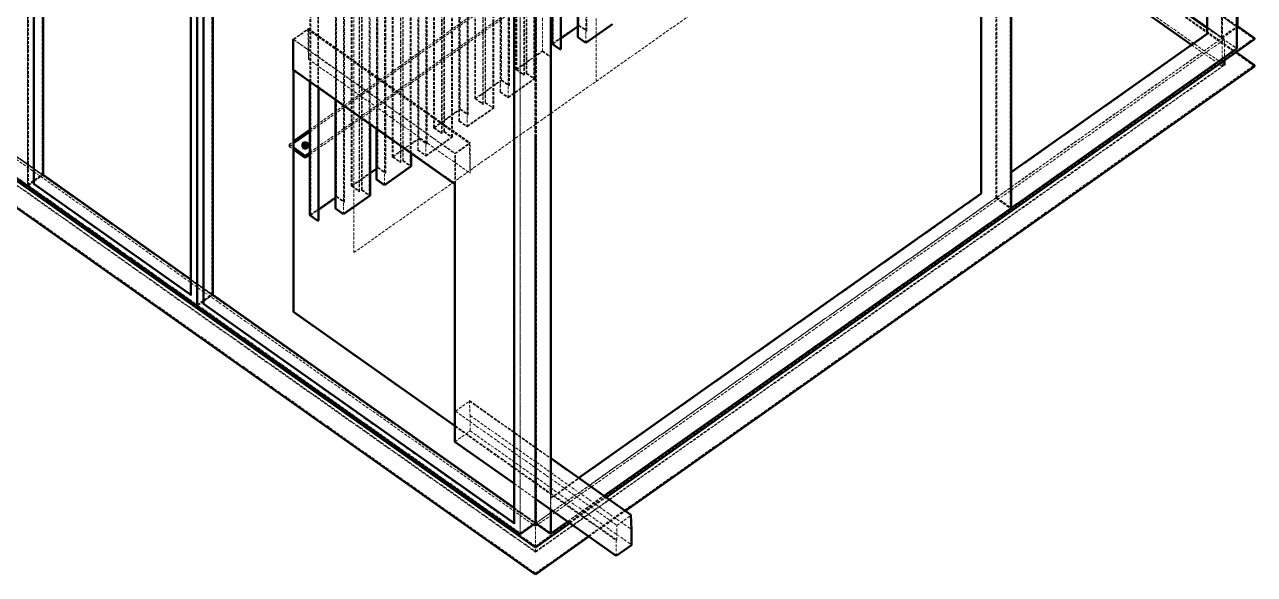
# Model space of a CAD drawing. Header units: millimetres. Extents: x 589 to 12190, y 300 to 8700.
# Drawn here: x 1816 to 3431, y 688 to 1411 of the extents above; entities that cross this region are included whole.
import ezdxf

# ---------------------------------------------------------------- set-up
doc = ezdxf.new("R2010")
doc.units = ezdxf.units.MM
doc.linetypes.add('Hidden', pattern=[15, 5, -3, 5, -2])
for name, color, linetype, lineweight in [('Default', 7, 'Continuous', 50), ('Edges', 7, 'Hidden', 15), ('HiddenEdges', 2, 'Hidden', 15), ('HiddenSilhouettes', 2, 'Hidden', 15), ('HiddenWires', 7, 'Hidden', 15), ('Silhouettes', 7, 'Continuous', 50), ('Wires', 7, 'Hidden', 15)]:
    doc.layers.add(name, color=color, linetype=linetype, lineweight=lineweight)

# ---------------------------------------------------------------- blocks, each defined once
blk = doc.blocks.new('Isometric')
at = {"layer": 'Edges'}
for points in [[(1863.650626169547, -1528.81164213753), (1863.650761888882, 159.4763739560417)], [(1838.477554274986, -1511.011591890284), (1838.477687132474, 141.6763196615316)], [(1813.304573582638, -1503.638581766499), (1813.304704416501, 123.8763304494464)], [(-253.1442406604383, -1769.660158857627), (-253.1441048046804, -79.67512111748465)], [(-242.537637487073, -1766.553558077629), (-242.5375033366176, -97.78172258760696)], [(1467.670894372296, -1808.811633943153), (1467.671030091632, -120.5236178495807)], [(1468.519387866578, -1809.060186412873), (1468.519523722335, -119.0751486727308)], [(1417.324755468646, -1783.638634607283), (1417.324886302508, -156.1237223913381)], [(54.44722749290804, -1976.553574820027), (54.44736164336337, -307.7817393300052)], [(-1866.762006890896, -630.6600680500462), (636.396134848756, -2400.660204958135)], [(-1840.599061282694, -659.5362193291564), (636.3961340146302, -2411.036358968734)], [(-1866.762010699405, -678.0362208040824), (636.396136989013, -2448.036361918585)], [(609.5260814242706, -2379.660207490308), (609.526217280028, -689.6751697501661)], [(679.8831377737974, -1530.758667846872), (679.8832025752904, -724.657001561252)], [(724.4308640640802, -1519.258666930026), (724.4309288655722, -713.1570006444058)], [(1469.367960978921, -1248.811677262861), (1812.45608085836, -1491.411618925398)], [(1469.367960910709, -1249.660205366353), (1812.456080790148, -1492.26014702889)], [(1469.367920943172, -1746.838554360077), (1813.304573582638, -1503.638581766499)], [(1812.456079923681, -1503.038606132728), (1813.304573582638, -1503.638581766499)], [(758.8190898460534, -2314.094099897218), (1895.046139763605, -1510.660138208652)], [(1469.367918919546, -1772.011553695947), (1838.477597240431, -1511.011561509122)], [(1469.367916057698, -1807.611658237704), (1863.650626169547, -1528.81164213753)], [(212.1320503695565, -1990.798037680104), (212.132084475606, -1566.534002792936)], [(766.1561317588025, -2319.282172106288), (1842.720234147293, -1558.036290962689)], [(792.3190841498963, -2337.782173581214), (1895.046135955096, -1558.036290962689)], [(255.6190931784895, -1830.75869176459), (255.6191119472264, -1597.283975515394)], [(300.1668194687713, -1819.258690847744), (300.1668347807931, -1628.78397313822)], [(233.3452377559738, -1720.442682703963), (233.3452380401909, -1716.907149079904)], [(494.9748130279695, -1766.534018738077), (494.9748173480693, -1712.793907652369)], [(-241.6891085334773, -1761.911628301363), (-225.4256562151486, -1750.411629311024)], [(-242.537637487073, -1766.553558077629), (-241.689108858403, -1765.953557648323)], [(712.9833146534406, -2281.683311695946), (1417.324755468646, -1783.638634607283)], [(1416.476261809689, -1783.038658973512), (1417.324755468646, -1783.638634607283)], [(1442.497822477735, -1791.011583695906), (1467.670894372296, -1808.811633943153)], [(755.9563826502695, -2312.069860180209), (1467.670894372296, -1808.811633943153)], [(54.44722749290804, -1976.553574820027), (55.29575612157851, -1975.953574390722)], [(54.44722749290804, -1976.553574820027), (598.9194799562079, -2361.553605514424)], [(212.1320503695565, -1990.798037680104), (212.9805784924656, -1990.198037608427)], [(494.9747789219205, -2190.798053625246), (598.919487774458, -2264.298063805186)], [(663.2662417733118, -2247.659406657075), (803.5561959944589, -2346.859386889122)], [(636.3961431981024, -2290.798061597817), (777.817507474284, -2390.798069570387)], [(636.3961375819731, -2360.66020597552), (636.3961426977012, -2297.022829055344)], [(663.2662389757838, -2282.459406977265), (778.9488803458307, -2364.259389027368)], [(663.2662341884584, -2342.011599139611), (667.0446282037392, -2339.339870744536)], [(803.5561959944589, -2346.859386889122), (803.5561960854084, -2345.728011813586)], [(636.3961340146302, -2411.036358968734), (702.4174492068332, -2364.352232917862)], [(778.9488782767303, -2389.998069494686), (778.9488803458307, -2364.259389027368)], [(636.396136989013, -2448.036361918585), (728.5804015979265, -2382.852234392787)], [(636.3961406269918, -2402.781529338984), (636.3961407975221, -2400.660209164548)], [(777.817507474284, -2390.798069570387), (778.9488782767303, -2389.998069494686)], [(777.817505314235, -2417.668125113242), (777.817507474284, -2390.798069570387)], [(636.3961368184828, -2450.15768209302), (636.396136989013, -2448.036361918585)]]:
    blk.add_lwpolyline(points, dxfattribs=at)
for points in [[(1442.497822477735, -1791.011583695906, 0), (1442.497955335223, -138.3236721440908, 0)], [(662.4177031354911, -2379.060231856537, 0), (662.417838991249, -689.0751941163946, 0)], [(212.1320887957058, -1512.793891707228, 0), (494.9748173480693, -1712.793907652369, 0)], [(1838.477597240426, -1511.011622271438, 0), (1863.650626169547, -1528.81164213753, 0)], [(636.3961919389694, -1684.483416904638, 0), (636.3962042492863, -1531.348563866961, 0)], [(372.2917070499743, -1768.258686781732, 0), (372.2917141623448, -1679.783965608174, 0)], [(-242.537637487073, -1766.553558077629, 0), (33.23402285148177, -1961.553573624141, 0)], [(730.7833107557085, -2294.269809932962, 0), (1442.497822477735, -1791.011583695906, 0)], [(55.29575644650413, -1971.911645043761, 0), (71.55920876483333, -1960.411646053422, 0)], [(212.1320503695565, -1990.798037680104, 0), (494.9747789219205, -2190.798053625246, 0)], [(663.2662369066838, -2308.198087444584, 0), (778.9488782767303, -2389.998069494686, 0)], [(636.3961407975221, -2400.660209164548, 0), (695.0804072940837, -2359.164160708792, 0)], [(663.266231326611, -2377.611703681368, 0), (692.2177000983002, -2357.139920991782, 0)], [(778.9488803458307, -2364.259389027368, 0), (803.5561959944589, -2346.859386889122, 0)], [(636.3961340146302, -2411.036358968734, 0), (636.3961346782257, -2402.781525132571, 0)]]:
    blk.add_polyline3d(points, dxfattribs=at)
blk.add_polyline3d([(1838.477597240426, -1511.011622271438, 0)], close=True, dxfattribs=at)
at = {"layer": 'HiddenEdges'}
for points in [[(-634.274957512054, 238.7186812564878), (1842.720237785271, -1512.781458383089)], [(-608.1120080953433, 257.218682731414), (1895.046139593075, -1512.781458383088)], [(-608.1120119038521, 209.8425299773776), (1895.046135784566, -1560.157611137125)], [(-227.1226780934803, -1749.211653605576), (-227.1225423741439, -60.92363751200355)], [(-225.4256564480393, -1750.908685374653), (-225.4255205922786, -60.92361307409737)], [(-253.1442056225128, -1767.611654691059), (-253.1440699031764, -79.32363859748693)], [(1468.519351933931, -1746.23863200701), (1468.51948360601, -108.2966837060053)], [(69.86214372812674, -1959.211639830394), (69.86227944746315, -270.9236237368223)], [(70.71068047724611, -1960.660174085237), (70.710816333004, -270.6751363450944)], [(71.5592085319422, -1960.908702117051), (71.55934438770282, -270.9236298164956)], [(34.08255148015178, -1960.953573194837), (34.0826856306071, -292.1817377048151)], [(43.8406161990938, -1977.611640915878), (43.84075191843021, -289.3236248223056)], [(-1838.477741230248, -660.1575393840037), (636.3961336029338, -2410.157678903992)], [(635.5476008328528, -2359.211671720676), (635.5477365521897, -670.9236556271044)], [(662.4176672028434, -2316.238677450674), (662.4177988749229, -678.2967291496689)], [(712.4100031897556, -1488.958646203789), (712.4100679912476, -682.856979918168)], [(599.7680085848779, -2360.953605085119), (599.7681427353332, -692.1817695950976)], [(609.5260733038208, -2377.61167280616), (609.5262090231563, -689.3236567125882)], [(711.1372643573263, -1508.658659981418), (711.1373291588193, -702.556993695797)], [(725.7036459584174, -1498.358671367275), (725.703710759909, -692.2570050816544)], [(648.7703965004594, -1533.958649791446), (648.7704613019519, -727.8569835058258)], [(662.0640392691207, -1543.358674954933), (662.0641040706128, -737.257008669312)], [(616.2435310845012, -1575.75867143453), (616.2435958859942, -769.6570051489093)], [(621.1932782714466, -1572.25867115549), (621.1933430729396, -766.1570048698693)], [(576.6455089192568, -1584.958653857459), (576.6455737207493, -778.8569875718379)], [(589.9391516879182, -1594.358679020945), (589.9392164894107, -788.2570127353242)], [(549.068390690245, -1623.258675221502), (549.068455491737, -817.1570089358815)], [(575.372770086828, -1604.658667635088), (575.3728348883196, -798.5570013494669)], [(504.5206213380548, -1635.95865792347), (504.5206861395473, -829.8569916378499)], [(517.8142641067161, -1645.358683086957), (517.8143289082086, -839.257016801336)], [(544.1186435032996, -1626.758675500542), (544.1187083047917, -820.6570092149216)], [(516.5414822123794, -1666.258678649708), (516.5415470138714, -860.1570123640872)], [(432.3957337568522, -1686.958661989482), (432.3957985583447, -880.8569957038617)], [(471.9937559220966, -1677.758679566554), (471.9938207235896, -871.6570132809334)], [(476.943503109042, -1674.258679287514), (476.943567910535, -868.1570130018933)], [(431.1229949244234, -1706.658675767111), (431.123059725915, -900.5570094814907)], [(445.6893765255136, -1696.358687152969), (445.6894413270061, -890.257020867348)], [(399.8688683408946, -1728.758683632566), (399.8689331423866, -922.6570173469456)], [(404.8186155278399, -1725.258683353526), (404.818680329332, -919.1570170679054)], [(444.4165946311764, -1717.25868271572), (444.4166594326693, -911.1570164300995)], [(360.2708461756497, -1737.958666055494), (360.2709109771422, -931.8569997698739)], [(373.5644889443111, -1747.358691218981), (373.5645537458036, -941.2570249333601)], [(358.9981073432205, -1757.658679833123), (358.9981721447134, -951.557013547503)], [(288.1459585944472, -1788.958670121506), (288.1460233959397, -982.8570038358855)], [(327.7439807596916, -1779.758687698578), (327.7440455611845, -973.6570214129572)], [(332.693727946637, -1776.258687419538), (332.6937927481299, -970.1570211339172)], [(286.8732197620184, -1808.658683899135), (286.8732845635104, -1002.557017613515)], [(301.439601363109, -1798.358695284992), (301.4396661646015, -992.2570289993719)], [(255.6191119472264, -1597.283975515394), (255.6191579799815, -1024.657025478969)], [(300.1668347807931, -1628.78397313822), (300.1668842702643, -1013.157024562123)], [(1299.662231046749, -1092.011552405537), (1863.65062311477, -1490.811578072792)], [(-1032.375960876972, -1180.660111899185), (-226.2741845027354, -1750.660157342838)], [(-1031.527432822276, -1180.908639931), (-225.4256564480393, -1750.908685374653)], [(1838.47759720047, -1511.508666312145), (1838.477607915882, -1378.213710829284)], [(213.2634595072036, -1513.125245127878), (237.8707751558318, -1495.725242989632)], [(239.0021406333085, -1547.534001278147), (239.0021449534083, -1493.793890192439)], [(1812.45608085836, -1491.411618925398), (1837.629060519561, -1509.211603953809)], [(213.2634552780523, -1565.734002717234), (213.2634595072036, -1513.125245127878)], [(213.2634552780523, -1565.734002717234), (496.1061838304158, -1765.734018662376)], [(636.3961336029338, -2410.157678903992), (1838.477593289642, -1560.157611137125)], [(1469.367845592887, -1746.838607640781), (1469.367920943172, -1746.838554360077)], [(495.8233070448291, -2190.198053553569), (495.8233411508777, -1765.9340186664)], [(1444.194844163137, -1789.811607990458), (1469.367918919546, -1772.011553695947)], [(636.3961375819731, -2360.66020597552), (1442.49782231306, -1790.660160531856)], [(70.71068047724611, -1960.660174085237), (636.3961375819731, -2360.66020597552)], [(520.7134675330453, -2145.727995868444), (521.8448350796234, -2171.798052110457)], [(496.1061517934672, -2164.259373082226), (663.2662389757838, -2282.459406977265)], [(521.844832919574, -2198.668107653311), (521.8448350796234, -2171.798052110457)], [(496.1061497243668, -2189.998053549544), (663.2662369066838, -2308.198087444584)], [(521.844832919574, -2198.668107653311), (804.6875614719379, -2398.668123598453)], [(663.2661608618, -2316.838653084445), (712.9833146534406, -2281.683311695946)], [(692.2177000983002, -2357.139920991782), (755.9563826502695, -2312.069860180209)], [(695.0804072940837, -2359.164160708792), (758.8190898460534, -2314.094099897218)], [(728.5804015979265, -2382.852234392787), (792.3190841498963, -2337.782173581214)], [(636.3961346782257, -2402.781525132571), (636.396137652609, -2365.781526389133)], [(636.396137513761, -2361.508734079011), (636.3961375819731, -2360.66020597552)]]:
    blk.add_lwpolyline(points, dxfattribs=at)
blk.add_lwpolyline([(1838.477597268682, -1510.660138208653)], close=True, dxfattribs=at)
for points in [[(588.6663697935805, -1615.258674583696, 0), (588.666434595074, -809.1570082980754, 0)], [(503.2478825056251, -1655.658671701099, 0), (503.2479473071185, -849.5570054154789, 0)], [(372.2917141623448, -1679.783965608174, 0), (372.2917718514664, -962.1570204961113, 0)], [(1299.662196321657, -1091.660104803581, 0), (1865.347653426384, -1491.660136693864, 0)], [(1273.640633658237, -1110.908658788091, 0), (1839.326090762963, -1510.908690678374, 0)], [(237.8707751558318, -1495.725242989632, 0), (237.8707752467803, -1494.59388949328, 0)], [(237.8707751558318, -1495.725242989632, 0), (520.7135037081957, -1695.725258934773, 0)], [(1812.456080790148, -1492.26014702889, 0), (1838.477554303242, -1510.660107827498, 0)], [(213.2634595072036, -1513.125245127878, 0), (496.1061880595676, -1713.125261073019, 0)], [(1838.477597268682, -1510.660138208653, 0), (1864.499162822199, -1529.06016408967, 0)], [(212.132084475606, -1566.534002792936, 0), (213.2634552780523, -1565.734002717234, 0)], [(212.9806125985142, -1565.934002721258, 0), (495.8233411508777, -1765.9340186664, 0)], [(494.9748173480693, -1712.793907652369, 0), (521.8448735057723, -1693.793906137581, 0)], [(520.7135037991438, -1694.593905438422, 0), (521.8448691856725, -1747.534017223289, 0)], [(-253.1442406604383, -1769.660158857627, 0), (-226.2741845027354, -1750.660157342838, 0)], [(-251.4471837441811, -1768.811630396508, 0), (-241.6891085334773, -1761.911628301363, 0)], [(-226.2741845027354, -1750.660157342838, 0), (70.71068047724657, -1960.660174085237, 0)], [(-226.2741845709475, -1751.50868544633, 0), (-225.4256564480393, -1750.908685374653, 0)], [(-225.4256564480393, -1750.908685374653, 0), (71.55920853194266, -1960.908702117051, 0)], [(494.9748130279695, -1766.534018738077, 0), (495.8233411508777, -1765.9340186664, 0)], [(43.84062431954317, -1979.660175600025, 0), (70.71068047724611, -1960.660174085237, 0)], [(45.53768123579994, -1978.811647138906, 0), (55.29575644650413, -1971.911645043761, 0)], [(70.71068040903401, -1961.508702188729, 0), (71.5592085319422, -1960.908702117051, 0)], [(71.5592085319422, -1960.908702117051, 0), (637.2446656366687, -2360.908734007334, 0)], [(520.7134674420954, -2146.85937094398, 0), (663.2662417733118, -2247.659406657075, 0)], [(521.8448350796234, -2171.798052110457, 0), (804.6875636319869, -2371.798068055599, 0)], [(494.974776761871, -2217.6681091681, 0), (521.844832919574, -2198.668107653311, 0)], [(598.919487774458, -2264.298063805186, 0), (636.3961431981024, -2290.798061597817, 0)], [(667.0446282037392, -2339.339870744536, 0), (730.7833107557085, -2294.269809932962, 0)], [(702.4174492068332, -2364.352232917862, 0), (766.1561317588025, -2319.282172106288, 0)], [(638.09315943205, -2359.811653434122, 0), (663.2662341884584, -2342.011599139611, 0)], [(636.3961336029338, -2410.157678903992, 0), (636.3961375819731, -2360.66020597552, 0)]]:
    blk.add_polyline3d(points, dxfattribs=at)
at = {"layer": 'HiddenSilhouettes'}
for points in [[(-608.1120117333219, 211.9638501518134), (1863.046141326811, -1535.408877245328)], [(-634.2749611500326, 193.4638486768877), (1842.720234147293, -1558.036290962689)], [(-251.4471837441811, -1768.811630396508), (-251.4470480248447, -80.52361430293558)], [(-226.2741845709475, -1751.50868544633), (-226.274056079701, -153.1348865278719)], [(70.71068040903401, -1961.508702188729), (70.71081626479463, -271.5236298881732)], [(45.53768123579994, -1978.811647138906), (45.5378169551368, -290.5236310453342)], [(637.2446656366687, -2360.908734007334), (637.2448014924298, -670.9236617067788)], [(638.09315943205, -2359.811653434122), (638.0932951513864, -671.5236373405498)], [(726.5521826792815, -1497.758665215923), (726.5522474807744, -691.656998930303)], [(667.4380317260016, -1520.758636532034), (667.4380965274936, -714.656970246414)], [(662.9125759899853, -1542.758668803581), (662.9126407914782, -736.6570025179606)], [(602.1013946568837, -1565.758670637273), (602.1014594583758, -759.6570043516522)], [(603.7984250367053, -1565.758640119692), (603.7984898381974, -759.6569738340716)], [(617.0920678053667, -1575.158665283178), (617.0921326068587, -769.0569989975579)], [(620.3447415505821, -1572.858677306841), (620.3448063520746, -766.7570110212209)], [(590.7876884087832, -1593.758672869593), (590.7877532102752, -787.6570065839724)], [(633.6383843192434, -1582.258702470328), (633.6384491207359, -776.1570361847071)], [(635.335414699065, -1582.258671952747), (635.335479500558, -776.1570056671262)], [(529.9765070756812, -1616.758674703285), (529.9765718771741, -810.6570084176642)], [(531.6735374555028, -1616.758644185704), (531.6736022569958, -810.6569779000836)], [(548.21985396938, -1623.858681372853), (548.2199187708725, -817.757015087233)], [(574.524233365963, -1605.258673786439), (574.5242981674555, -799.1570075008183)], [(518.6628008275807, -1644.758676935605), (518.6628656290736, -838.6570106499846)], [(544.9671802241642, -1626.15866934919), (544.9672450256571, -820.0570030635697)], [(561.5134967380413, -1633.25870653634), (561.5135615395338, -827.1570402507189)], [(563.2105271178634, -1633.258676018759), (563.2105919193555, -827.1570097331385)], [(502.399345784761, -1656.258677852451), (502.3994105862535, -850.1570115668303)], [(457.8516194944791, -1667.758678769297), (457.8516842959712, -861.6570124836762)], [(459.5486498743007, -1667.758648251716), (459.5487146757928, -861.6569819660958)], [(472.8422926429621, -1677.158673415202), (472.8423574444541, -871.057007129582)], [(476.0949663881775, -1674.858685438865), (476.09503118967, -868.7570191532452)], [(489.3886091568388, -1684.258710602352), (489.3886739583313, -878.1570443167311)], [(491.0856395366604, -1684.258680084771), (491.0857043381534, -878.1570137991505)], [(430.2744582035584, -1707.258681918463), (430.2745230050509, -901.1570156328426)], [(446.5379132463786, -1695.758681001617), (446.5379780478706, -889.6570147159966)], [(385.7267319132761, -1718.758682835309), (385.7267967147691, -912.6570165496883)], [(387.4237622930978, -1718.758652317728), (387.4238270945907, -912.6569860321076)], [(400.7174050617591, -1728.158677481214), (400.7174698632521, -922.057011195594)], [(403.9700788069749, -1725.858689504877), (403.9701436084674, -919.757023219257)], [(374.4130256651756, -1746.758685067629), (374.4130904666686, -940.6570187820084)], [(417.2637215756363, -1735.258714668363), (417.2637863771288, -929.1570483827429)], [(313.6018443320741, -1769.758686901321), (313.6019091335661, -963.6570206157003)], [(315.2988747118957, -1769.75865638374), (315.2989395133877, -963.6569900981196)], [(358.1495777347268, -1669.783964810917), (358.1496354238484, -952.1570196988544)], [(328.592517480557, -1779.158681547226), (328.5925822820491, -973.0570152616056)], [(331.8451912257724, -1776.858693570889), (331.8452560272649, -970.7570272852686)], [(345.1388339944338, -1786.258718734375), (345.1388987959263, -980.1570524487547)], [(346.8358743806202, -1661.783968265837), (346.8359291757479, -980.1570219311743)], [(302.2881380839735, -1797.758689133641), (302.2882028854656, -991.6570228480205)], [(241.4769755196085, -1587.283974718137), (241.4770215523645, -1014.657024681712)], [(243.1739871306927, -1820.758660449752), (243.1740519321856, -1014.656994164131)], [(256.4676485716236, -1597.88398153032), (256.467694700847, -1024.057019327618)], [(-1032.375960945184, -1181.508640002677), (-226.2741845709475, -1751.50868544633)], [(-1057.548960118418, -1198.811584952854), (-253.1442404957597, -1767.611630031949)], [(241.4769687771504, -1671.157140884978), (629.3250097802625, -1396.907123567672)], [(241.4769684929333, -1674.692674509038), (629.3250094960454, -1400.442657191732)], [(241.4769655616005, -1711.157148621481), (657.6092826354993, -1416.907125162186)], [(212.1320887957058, -1512.793891707228), (239.0021449534083, -1493.793890192439)], [(665.7410013461804, -1520.758667049615), (712.4100462516644, -1487.758664418666)], [(712.4100031897556, -1488.958646203789), (725.7036459584174, -1498.358671367275)], [(712.4100462516644, -1487.758664418666), (726.5521826792815, -1497.758665215923)], [(725.7036459584174, -1498.358671367275), (726.5521826792815, -1497.758665215923)], [(1837.629060519561, -1509.211603953809), (1863.65062311477, -1490.811578072792)], [(636.3961375819731, -2360.66020597552), (1838.477597268682, -1510.660138208653)], [(636.396137652609, -2365.781526389133), (1842.720237785271, -1512.781458383089)], [(667.4380317260016, -1520.758636532034), (680.7316744946629, -1530.158661695521)], [(710.2887276364618, -1509.258666132769), (711.1372643573263, -1508.658659981418)], [(1842.720234810887, -1549.781465539353), (1842.720237785271, -1512.781458383089)], [(-226.2741845027354, -1750.660157342838), (-226.2741668725539, -1531.348563866961)], [(603.7984250367053, -1565.758640119692), (648.7703965004594, -1533.958649791446)], [(648.7703965004594, -1533.958649791446), (662.0640392691207, -1543.358674954933)], [(212.132084475606, -1566.534002792936), (212.9806125985142, -1565.934002721258)], [(212.9806125020477, -1567.134002728189), (212.9806125985142, -1565.934002721258)], [(602.1013946568837, -1565.758670637273), (616.2435310845012, -1575.75867143453)], [(603.7984250367053, -1565.758640119692), (617.0920678053667, -1575.158665283178)], [(531.6735374555028, -1616.758644185704), (576.6455089192568, -1584.958653857459)], [(576.6455089192568, -1584.958653857459), (589.9391516879182, -1594.358679020945)], [(576.6455519811648, -1583.758672072336), (590.7876884087832, -1593.758672869593)], [(588.6663697935805, -1615.258674583696), (635.335414699065, -1582.258671952747)], [(588.6664128554894, -1614.058692798573), (633.6383843192434, -1582.258702470328)], [(616.2435310845012, -1575.75867143453), (617.0920678053667, -1575.158665283178)], [(620.3447415505821, -1572.858677306841), (621.1932782714466, -1572.25867115549)], [(620.3447415505821, -1572.858677306841), (633.6383843192434, -1582.258702470328)], [(575.372770086828, -1604.658667635088), (588.6664128554894, -1614.058692798573)], [(459.5486498743007, -1667.758648251716), (504.5206213380548, -1635.95865792347)], [(504.5206213380548, -1635.95865792347), (517.8142641067161, -1645.358683086957)], [(529.9765070756812, -1616.758674703285), (544.1186435032996, -1626.758675500542)], [(531.6735374555028, -1616.758644185704), (544.9671802241642, -1626.15866934919)], [(548.21985396938, -1623.858681372853), (561.5134967380413, -1633.25870653634)], [(549.068390690245, -1623.258675221502), (563.2105271178634, -1633.258676018759)], [(502.399345784761, -1656.258677852451), (503.2478825056251, -1655.658671701099)], [(502.399345784761, -1656.258677852451), (516.5414822123794, -1666.258678649708)], [(503.2478825056251, -1655.658671701099), (516.5415252742869, -1665.058696864585)], [(517.8142641067161, -1645.358683086957), (518.6628008275807, -1644.758676935605)], [(457.8516194944791, -1667.758678769297), (471.9937559220966, -1677.758679566554)], [(459.5486498743007, -1667.758648251716), (472.8422926429621, -1677.158673415202)], [(471.9937559220966, -1677.758679566554), (472.8422926429621, -1677.158673415202)], [(476.0949663881775, -1674.858685438865), (476.943503109042, -1674.258679287514)], [(476.0949663881775, -1674.858685438865), (489.3886091568388, -1684.258710602352)], [(476.943503109042, -1674.258679287514), (491.0856395366604, -1684.258680084771)], [(205.0609649007374, -1700.442681109449), (212.9806022357111, -1694.84265108056)], [(205.0609649007374, -1700.442681109449), (205.0609651849545, -1696.90714748539)], [(205.0609649007374, -1700.442681109449), (212.9806013353523, -1706.042709865039)], [(205.0609651849545, -1696.90714748539), (212.9806025199282, -1691.307117456501)], [(205.0609651849545, -1696.90714748539), (212.9806016195694, -1702.50717624098)], [(228.5155986522814, -1699.527694473852), (229.2118458442083, -1698.674933208969)], [(237.4786267364066, -1698.67489538587), (238.1748737912321, -1699.527611456416)], [(385.7267319132761, -1718.758682835309), (432.3957768187602, -1685.75868020436)], [(432.3957337568522, -1686.958661989482), (445.6893765255136, -1696.358687152969)], [(432.3957768187602, -1685.75868020436), (446.5379132463786, -1695.758681001617)], [(444.4165946311764, -1717.25868271572), (491.0856395366604, -1684.258680084771)], [(444.4166376930848, -1716.058700930597), (489.3886091568388, -1684.258710602352)], [(496.1061880595676, -1713.125261073019), (520.7135037081957, -1695.725258934773)], [(520.7135037081957, -1695.725258934773), (520.7135037991438, -1694.593905438422)], [(521.8448691856725, -1747.534017223289), (521.8448735057723, -1693.793906137581)], [(385.7267319132761, -1718.758682835309), (399.8688683408946, -1728.758683632566)], [(387.4237622930978, -1718.758652317728), (400.7174050617591, -1728.158677481214)], [(431.1229949244234, -1706.658675767111), (444.4166376930848, -1716.058700930597)], [(496.1061838304158, -1765.734018662376), (496.1061880595676, -1713.125261073019)], [(358.1495721336682, -1739.458633520184), (360.2708461756497, -1737.958666055494)], [(360.2708461756497, -1737.958666055494), (373.5644889443111, -1747.358691218981)], [(372.2917501118818, -1767.058704996609), (417.2637215756363, -1735.258714668363)], [(403.9700788069749, -1725.858689504877), (404.8186155278399, -1725.258683353526)], [(403.9700788069749, -1725.858689504877), (417.2637215756363, -1735.258714668363)], [(404.8186155278399, -1725.258683353526), (418.9607519554584, -1735.258684150783)], [(-253.1442056225128, -1767.611654691059), (-227.1226780934803, -1749.211653605576)], [(315.2988747118957, -1769.75865638374), (346.8358674933429, -1747.458631884252)], [(358.1495706223559, -1758.258685984475), (358.9981073432205, -1757.658679833123)], [(358.9981073432205, -1757.658679833123), (372.2917501118818, -1767.058704996609)], [(1468.519392916721, -1746.238660986219), (1469.367845592887, -1746.838607640781)], [(-253.1442056225128, -1767.611654691059), (-253.1442404957597, -1767.611630031949)], [(300.1668625306797, -1818.058709062621), (345.1388339944338, -1786.258718734375)], [(313.6018443320741, -1769.758686901321), (327.7439807596916, -1779.758687698578)], [(315.2988747118957, -1769.75865638374), (328.592517480557, -1779.158681547226)], [(327.7439807596916, -1779.758687698578), (328.592517480557, -1779.158681547226)], [(331.8451912257724, -1776.858693570889), (332.693727946637, -1776.258687419538)], [(331.8451912257724, -1776.858693570889), (345.1388339944338, -1786.258718734375)], [(332.693727946637, -1776.258687419538), (346.8358643742554, -1786.258688216795)], [(241.4769567508711, -1820.758690967333), (288.1460016563551, -1787.758688336384)], [(288.1459585944472, -1788.958670121506), (301.439601363109, -1798.358695284992)], [(288.1460016563551, -1787.758688336384), (302.2881380839735, -1797.758689133641)], [(301.439601363109, -1798.358695284992), (302.2881380839735, -1797.758689133641)], [(1442.49782231306, -1790.660160531856), (1467.670894400546, -1808.460210915521)], [(1444.194844163137, -1789.811607990458), (1469.367916057698, -1807.611658237704)], [(243.1739871306927, -1820.758660449752), (256.4676298993541, -1830.158685613239)], [(286.8732197620184, -1808.658683899135), (300.1668625306797, -1818.058709062621)], [(33.23402294794823, -1960.353572901956), (34.08255148015178, -1960.953573194837)], [(45.53768123579994, -1978.811647138906), (609.5260733038208, -2377.61167280616)], [(70.71068040903401, -1961.508702188729), (636.396137513761, -2361.508734079011)], [(520.7134674420954, -2146.85937094398), (520.7134675330453, -2145.727995868444)], [(520.7134675330453, -2145.727995868444), (663.2662418642612, -2246.528031581539)], [(496.1061497243668, -2189.998053549544), (496.1061517934672, -2164.259373082226)], [(494.9747789219205, -2190.798053625246), (496.1061497243668, -2189.998053549544)], [(494.9747789219205, -2190.798053625246), (495.8233070448291, -2190.198053553569)], [(662.4176672028434, -2316.238677450674), (712.134820994484, -2281.083336062175)], [(662.4176672028434, -2316.238677450674), (663.2661608618, -2316.838653084445)], [(663.2662346180118, -2336.668142956941), (663.2662369066838, -2308.198087444583)], [(692.8176999923653, -2357.564184995295), (756.5563825443351, -2312.494124183722)], [(598.9194822265408, -2333.311680079396), (635.5476008328528, -2359.211671720676)], [(598.9194800526743, -2360.353604792238), (599.7680085848779, -2360.953605085119)], [(598.9194799562079, -2361.553605514424), (599.7680085848779, -2360.953605085119)], [(609.5260733038208, -2377.61167280616), (635.5476008328528, -2359.211671720676)], [(636.396137513761, -2361.508734079011), (637.2446656366687, -2360.908734007334)]]:
    blk.add_lwpolyline(points, dxfattribs=at)
blk.add_lwpolyline([(609.5260815889492, -2377.61167866463)], close=True, dxfattribs=at)
for points in [[(-608.112007924813, 259.3400029058503, 0), (1865.347653587162, -1489.660136761786, 0)], [(1837.629060519561, -1509.211603953809, 0), (1837.629196238897, 179.0764121397624, 0)], [(1839.326090762963, -1510.908690678374, 0), (1839.326226590471, 178.7249240341371, 0)], [(1444.194844163137, -1789.811607990458, 0), (1444.194979882473, -101.523591896886, 0)], [(-1840.599057644715, -614.2813867495561, 0), (636.396137652609, -2365.781526389133, 0)], [(-1838.477737251209, -610.6600664555317, 0), (636.3961375819731, -2360.66020597552, 0)], [(418.9607537621728, -1712.783960735792, 0), (418.9608167569504, -929.1570178651623, 0)], [(286.0246983531752, -1618.783972340963, 0), (286.0247478426459, -1003.157023764866, 0)], [(241.4769652773834, -1714.692682245541, 0), (657.6092823512822, -1420.442658786246, 0)], [(237.8707752467803, -1494.59388949328, 0), (520.7135037991438, -1694.593905438422, 0)], [(237.8707752467803, -1494.59388949328, 0), (239.0021406333085, -1547.534001278147, 0)], [(239.0021449534083, -1493.793890192439, 0), (521.8448735057723, -1693.793906137581, 0)], [(710.2887291477741, -1490.458613668478, 0), (712.4100031897556, -1488.958646203789, 0)], [(724.4309071259877, -1518.058685144903, 0), (769.4028785897431, -1486.258694816658, 0)], [(1812.456080721935, -1493.108675132382, 0), (1838.47759720047, -1511.508666312145, 0)], [(1838.477597268682, -1510.660138208653, 0), (1864.499165780509, -1492.260108143953, 0)], [(667.4380317260016, -1520.758636532034, 0), (680.7316760059753, -1511.35860923123, 0)], [(711.1372643573263, -1508.658659981418, 0), (724.4309071259877, -1518.058685144903, 0)], [(1785.077603313909, -1522.398115245966, 0), (1838.477593289642, -1560.157611137125, 0)], [(1838.477593289642, -1560.157611137125, 0), (1838.477597268682, -1510.660138208653, 0)], [(1838.47759720047, -1511.508666312145, 0), (1839.326090762963, -1510.908690678374, 0)], [(239.0021406333085, -1547.534001278147, 0), (521.8448691856725, -1747.534017223289, 0)], [(602.1013946568837, -1565.758670637273, 0), (648.7704395623673, -1532.758668006324, 0)], [(648.7704395623673, -1532.758668006324, 0), (662.9125759899853, -1542.758668803581, 0)], [(662.0640392691207, -1543.358674954933, 0), (662.9125759899853, -1542.758668803581, 0)], [(529.9765070756812, -1616.758674703285, 0), (576.6455519811648, -1583.758672072336, 0)], [(621.1932782714466, -1572.25867115549, 0), (635.335414699065, -1582.258671952747, 0)], [(574.524233365963, -1605.258673786439, 0), (575.372770086828, -1604.658667635088, 0)], [(574.524233365963, -1605.258673786439, 0), (588.6663697935805, -1615.258674583696, 0)], [(589.9391516879182, -1594.358679020945, 0), (590.7876884087832, -1593.758672869593, 0)], [(457.8516194944791, -1667.758678769297, 0), (504.5206643999627, -1634.758676138348, 0)], [(504.5206643999627, -1634.758676138348, 0), (518.6628008275807, -1644.758676935605, 0)], [(516.5414822123794, -1666.258678649708, 0), (563.2105271178634, -1633.258676018759, 0)], [(516.5415252742869, -1665.058696864585, 0), (561.5134967380413, -1633.25870653634, 0)], [(544.1186435032996, -1626.758675500542, 0), (544.9671802241642, -1626.15866934919, 0)], [(548.21985396938, -1623.858681372853, 0), (549.068390690245, -1623.258675221502, 0)], [(387.4237622930978, -1718.758652317728, 0), (432.3957337568522, -1686.958661989482, 0)], [(445.6893765255136, -1696.358687152969, 0), (446.5379132463786, -1695.758681001617, 0)], [(430.2744582035584, -1707.258681918463, 0), (431.1229949244234, -1706.658675767111, 0)], [(430.2744582035584, -1707.258681918463, 0), (444.4165946311764, -1717.25868271572, 0)], [(-263.7508398581681, -1723.311631446715, 0), (-227.1226780934803, -1749.211653605576, 0)], [(313.6018443320741, -1769.758686901321, 0), (360.2708892375576, -1736.758684270372, 0)], [(360.2708892375576, -1736.758684270372, 0), (374.4130256651756, -1746.758685067629, 0)], [(399.8688683408946, -1728.758683632566, 0), (400.7174050617591, -1728.158677481214, 0)], [(-226.2741845709475, -1751.50868544633, 0), (70.71068040903447, -1961.508702188729, 0)], [(373.5644889443111, -1747.358691218981, 0), (374.4130256651756, -1746.758685067629, 0)], [(1468.519351933931, -1746.23863200701, 0), (1469.367921039634, -1745.638602956117, 0)], [(1469.367920943163, -1746.838660921474, 0), (1469.367845592887, -1746.838607640781, 0)], [(-251.4471837441811, -1768.811630396508, 0), (43.8406161990938, -1977.611640915878, 0)], [(494.9748130279695, -1766.534018738077, 0), (496.1061838304158, -1765.734018662376, 0)], [(286.0246845524657, -1790.458637586195, 0), (288.1459585944472, -1788.958670121506, 0)], [(243.1739871306927, -1820.758660449752, 0), (256.4676314106664, -1811.358633148947, 0)], [(286.0246830411534, -1809.258690050487, 0), (286.8732197620184, -1808.658683899135, 0)], [(33.23402512181428, -1933.311648189114, 0), (69.86214372812674, -1959.211639830394, 0)], [(43.84062448422264, -1977.611635057406, 0), (69.86214372812674, -1959.211639830394, 0)], [(33.23402285148177, -1961.553573624141, 0), (34.08255148015178, -1960.953573194837, 0)], [(496.1061517934672, -2164.259373082226, 0), (520.7134674420954, -2146.85937094398, 0)], [(494.9747790183869, -2189.598053618315, 0), (495.8233070448291, -2190.198053553569, 0)], [(598.9194856144081, -2291.168119348039, 0), (636.3961410380525, -2317.668117140671, 0)], [(696.5804069696414, -2360.224820675427, 0), (760.3190895216107, -2315.154759863853, 0)], [(730.0804012734843, -2383.912894359422, 0), (793.8190838254536, -2338.842833547848, 0)], [(638.09315943205, -2359.811653434122, 0), (663.266231326611, -2377.611703681368, 0)]]:
    blk.add_polyline3d(points, dxfattribs=at)
blk.add_polyline3d([(1468.519392916721, -1746.238660986219, 0)], close=True, dxfattribs=at)
at = {"layer": 'HiddenWires'}
for points in [[(318.1980674883775, -1641.533980350655, 0), (318.1981125966627, -1080.407029923677, 0)], [(491.4213266343168, -1764.021324354775, 0), (663.2662904206218, -1642.50856855383, 0)]]:
    blk.add_polyline3d(points, dxfattribs=at)
at = {"layer": 'Silhouettes'}
for points in [[(1865.347653426384, -1491.660136693864), (1865.347789282142, 198.3249010462782)], [(1864.499162822199, -1529.06016408967), (1864.499298677957, 160.9248736504724)], [(-225.4256562151486, -1750.411629311024), (-225.4255243350258, -109.8817192560305)], [(1469.367916057698, -1807.611658237704), (1469.368051777034, -119.3236421441325)], [(1416.476261809689, -1783.038658973512), (1416.47639254709, -156.723698161527)], [(33.23402285148177, -1961.553573624141), (33.23415700193664, -292.7817381341201)], [(43.84062431954317, -1979.660175600025), (43.84076017530106, -289.6751378598829)], [(55.29575612157851, -1975.953574390722), (55.29589017556691, -308.381739622886)], [(71.55920876483333, -1960.411646053422), (71.55934064495523, -319.8817359984282)], [(-1866.762007061426, -632.781388224482), (636.3961346782257, -2402.781525132571)], [(-1866.762010869935, -680.1575409785182), (636.3961368184828, -2450.15768209302)], [(636.3962042492863, -1531.348563866961), (636.396273437731, -670.6751682353772)], [(598.9194799562079, -2361.553605514424), (598.9196141066627, -692.7817700244027)], [(663.2662369066838, -2308.198087444583), (663.2663670459478, -689.3236875877963)], [(710.2887276364618, -1509.258666132769), (710.2887924379538, -703.1569998471487)], [(665.7410013461804, -1520.758667049615), (665.741066147672, -714.6570007639946)], [(680.7316744946629, -1530.158661695521), (680.731739296155, -724.0569954099003)], [(-1059.246017034675, -1199.660113413974), (-253.1442406604383, -1769.660158857627)], [(1469.36795693167, -1299.157678294825), (1785.077603313909, -1522.398115245966)], [(724.4308640640802, -1519.258666930026), (771.0999089695642, -1486.258664299077)], [(1469.367921039634, -1745.638602956117), (1812.456079923681, -1503.038606132728)], [(1865.347653587162, -1489.660136761786), (1895.046139763605, -1510.660138208652)], [(212.132084475606, -1566.534002792936), (212.1320887957058, -1512.793891707228)], [(710.2887276364618, -1509.258666132769), (724.4308640640802, -1519.258666930026)], [(760.3190895216107, -2315.154759863853), (1895.046139593075, -1512.781458383088)], [(1895.046139593075, -1512.781458383088), (1895.046139763605, -1510.660138208652)], [(679.8831377737974, -1530.758667846872), (680.7316744946629, -1530.158661695521)], [(1468.519387866578, -1809.060186412873), (1864.499162822199, -1529.06016408967)], [(1842.720234147293, -1558.036290962689), (1842.720234810887, -1549.781465539353)], [(212.132084475606, -1566.534002792936), (494.9748130279695, -1766.534018738077)], [(212.9805784924656, -1990.198037608427), (212.9806125020477, -1567.134002728189)], [(793.8190838254536, -2338.842833547848), (1895.046135784566, -1560.157611137125)], [(1895.046135784566, -1560.157611137125), (1895.046135955096, -1558.036290962689)], [(241.4769567508711, -1820.758690967333), (241.4769755196085, -1587.283974718137)], [(286.0246830411534, -1809.258690050487), (286.0246983531752, -1618.783972340963)], [(346.8358643742554, -1786.258688216795), (346.8358743806202, -1661.783968265837)], [(358.1495706223559, -1758.258685984475), (358.1495777347268, -1669.783964810917)], [(238.1748739283335, -1697.822134120987), (236.8807705393206, -1699.407147684704), (234.6392973592356, -1700.322186820156), (232.0511328962875, -1700.322217337736), (229.8097027274548, -1699.407147684704), (228.5155987893827, -1697.822217138422), (228.5156418006363, -1695.992108349937), (229.8097023255118, -1694.407147286075), (232.0511755055963, -1693.492108150623), (234.6393399685444, -1693.492077633043), (236.8807808350753, -1694.407160387889), (238.1748740754492, -1695.992077832357), (238.174831064196, -1697.822186620841)], [(228.5155985051656, -1701.357750762482), (228.5155987893827, -1697.822217138422)], [(228.5155985051656, -1701.357750762482), (229.8097024432377, -1702.942681308763), (232.0511326120704, -1703.857750961796), (234.6392970750185, -1703.857720444215), (236.8807808350753, -1702.942668350449), (238.1748307799789, -1701.357720244901), (238.1748737912321, -1699.527611456416)], [(229.2118458442083, -1698.674933208969), (229.8097020412947, -1697.942680910135), (232.0511752213793, -1697.027641774682), (234.6393396843273, -1697.027611257102), (236.8807808350753, -1697.942694360039), (237.4786267364066, -1698.67489538587)], [(238.1748737912321, -1699.527611456416), (238.1748740754492, -1695.992077832357)], [(636.3961375819731, -2360.66020597552), (636.396191938969, -1684.483416904638)], [(212.9806016195694, -1702.50717624098), (233.3452380401909, -1716.907149079904)], [(212.9806013353523, -1706.042709865039), (233.3452377559738, -1720.442682703963)], [(233.3452380401909, -1716.907149079904), (241.4769655616005, -1711.157148621481)], [(233.3452377559738, -1720.442682703963), (241.4769652773834, -1714.692682245541)], [(372.2917070499743, -1768.258686781732), (418.9607519554584, -1735.258684150783)], [(-225.4256562151486, -1750.411629311024), (33.23402512181428, -1933.311648189114)], [(358.1495706223559, -1758.258685984475), (372.2917070499743, -1768.258686781732)], [(-241.689108858403, -1765.953557648323), (33.23402294794823, -1960.353572901956)], [(300.1668194687713, -1819.258690847744), (346.8358643742554, -1786.258688216795)], [(241.4769567508711, -1820.758690967333), (255.6190931784895, -1830.75869176459)], [(286.0246830411534, -1809.258690050487), (300.1668194687713, -1819.258690847744)], [(756.5563825443351, -2312.494124183722), (1468.519387866578, -1809.060186412873)], [(255.6190931784895, -1830.75869176459), (256.4676298993541, -1830.158685613239)], [(55.29575612157851, -1975.953574390722), (598.9194800526743, -2360.353604792238)], [(71.55920876483333, -1960.411646053422), (598.9194822265408, -2333.311680079396)], [(494.974776761871, -2217.6681091681), (494.9747789219205, -2190.798053625246)], [(494.974776761871, -2217.6681091681), (598.9194856144081, -2291.168119348039)], [(636.3961410380525, -2317.668117140671), (777.817505314235, -2417.668125113242)], [(803.5561960854084, -2345.728011813586), (804.6875636319869, -2371.798068055599)], [(609.5260814242706, -2379.660207490308), (636.3961375819731, -2360.66020597552)], [(636.3961406269918, -2402.781529338984), (696.5804069696414, -2360.224820675427)], [(662.4177031354911, -2379.060231856537), (692.8176999923653, -2357.564184995295)], [(804.6875614719379, -2398.668123598453), (804.6875636319869, -2371.798068055599)]]:
    blk.add_lwpolyline(points, dxfattribs=at)
for points in [[(1812.456079923681, -1503.038606132728, 0), (1812.456210661082, 123.2763546792562, 0)], [(-241.689108858403, -1765.953557648323, 0), (-241.6889748044141, -98.38172288048781, 0)], [(1469.367960842497, -1250.508733469845, 0), (1812.456080721935, -1493.108675132382, 0)], [(680.7316760059753, -1511.35860923123, 0), (710.2887291477741, -1490.458613668478, 0)], [(1864.499165780509, -1492.260108143953, 0), (1865.347653426384, -1491.660136693864, 0)], [(665.7410013461804, -1520.758667049615, 0), (679.8831377737974, -1530.758667846872, 0)], [(1863.046141326811, -1535.408877245328, 0), (1895.046135955096, -1558.036290962689, 0)], [(256.4676298993541, -1830.158685613239, 0), (256.4676485716236, -1597.88398153032, 0)], [(212.9806025199282, -1691.307117456501, 0), (241.4769687771504, -1671.157140884978, 0)], [(212.9806022357111, -1694.84265108056, 0), (241.4769684929333, -1674.692674509038, 0)], [(418.9607519554584, -1735.258684150783, 0), (418.9607537621728, -1712.783960735792, 0)], [(346.8358674933429, -1747.458631884252, 0), (358.1495721336682, -1739.458633520184, 0)], [(-253.1442406604383, -1769.660158857627, 0), (43.84062431954362, -1979.660175600026, 0)], [(494.9747789219205, -2190.798053625246, 0), (494.9748130279695, -1766.534018738077, 0)], [(712.134820994484, -2281.083336062175, 0), (1416.476261809689, -1783.038658973512, 0)], [(256.4676314106664, -1811.358633148947, 0), (286.0246845524657, -1790.458637586195, 0)], [(1467.670894400546, -1808.460210915521, 0), (1468.519387866578, -1809.060186412873, 0)], [(43.84062431954317, -1979.660175600025, 0), (609.5260814242706, -2379.660207490308, 0)], [(212.9805784924656, -1990.198037608427, 0), (494.9747790183869, -2189.598053618315, 0)], [(663.2662418642612, -2246.528031581539, 0), (803.5561960854084, -2345.728011813586, 0)], [(663.266231326611, -2377.611703681368, 0), (663.2662346180118, -2336.668142956941, 0)], [(636.3961375819731, -2360.66020597552, 0), (662.4177031354911, -2379.060231856537, 0)], [(636.3961368184828, -2450.15768209302, 0), (730.0804012734843, -2383.912894359422, 0)], [(777.817505314235, -2417.668125113242, 0), (804.6875614719379, -2398.668123598453, 0)]]:
    blk.add_polyline3d(points, dxfattribs=at)
blk.add_polyline3d([(636.3961375819731, -2360.66020597552, 0)], close=True, dxfattribs=at)
at = {"layer": 'Wires'}
for points in [[(742.4620923904786, -1586.50867229158), (742.4621571919715, -780.4070060059598)], [(742.4620923904786, -1586.50867229158), (1166.726136985788, -1286.508648373863)], [(663.2662904206218, -1642.50856855383), (742.4620923904786, -1586.50867229158)], [(318.1980477951706, -1886.508696209298), (491.4213266343168, -1764.021324354775)]]:
    blk.add_lwpolyline(points, dxfattribs=at)
blk.add_polyline3d([(318.1980477951706, -1886.508696209298, 0), (318.1980674883775, -1641.533980350655, 0)], dxfattribs=at)

msp = doc.modelspace()

# ---------------------------------------------------------------- block references
at = {"layer": 'Default', "xscale": 0.75, "yscale": 0.75, "zscale": 0.75}
msp.add_blockref('Isometric', (2010, 2526), dxfattribs=at)

doc.saveas('drawing.dxf')
